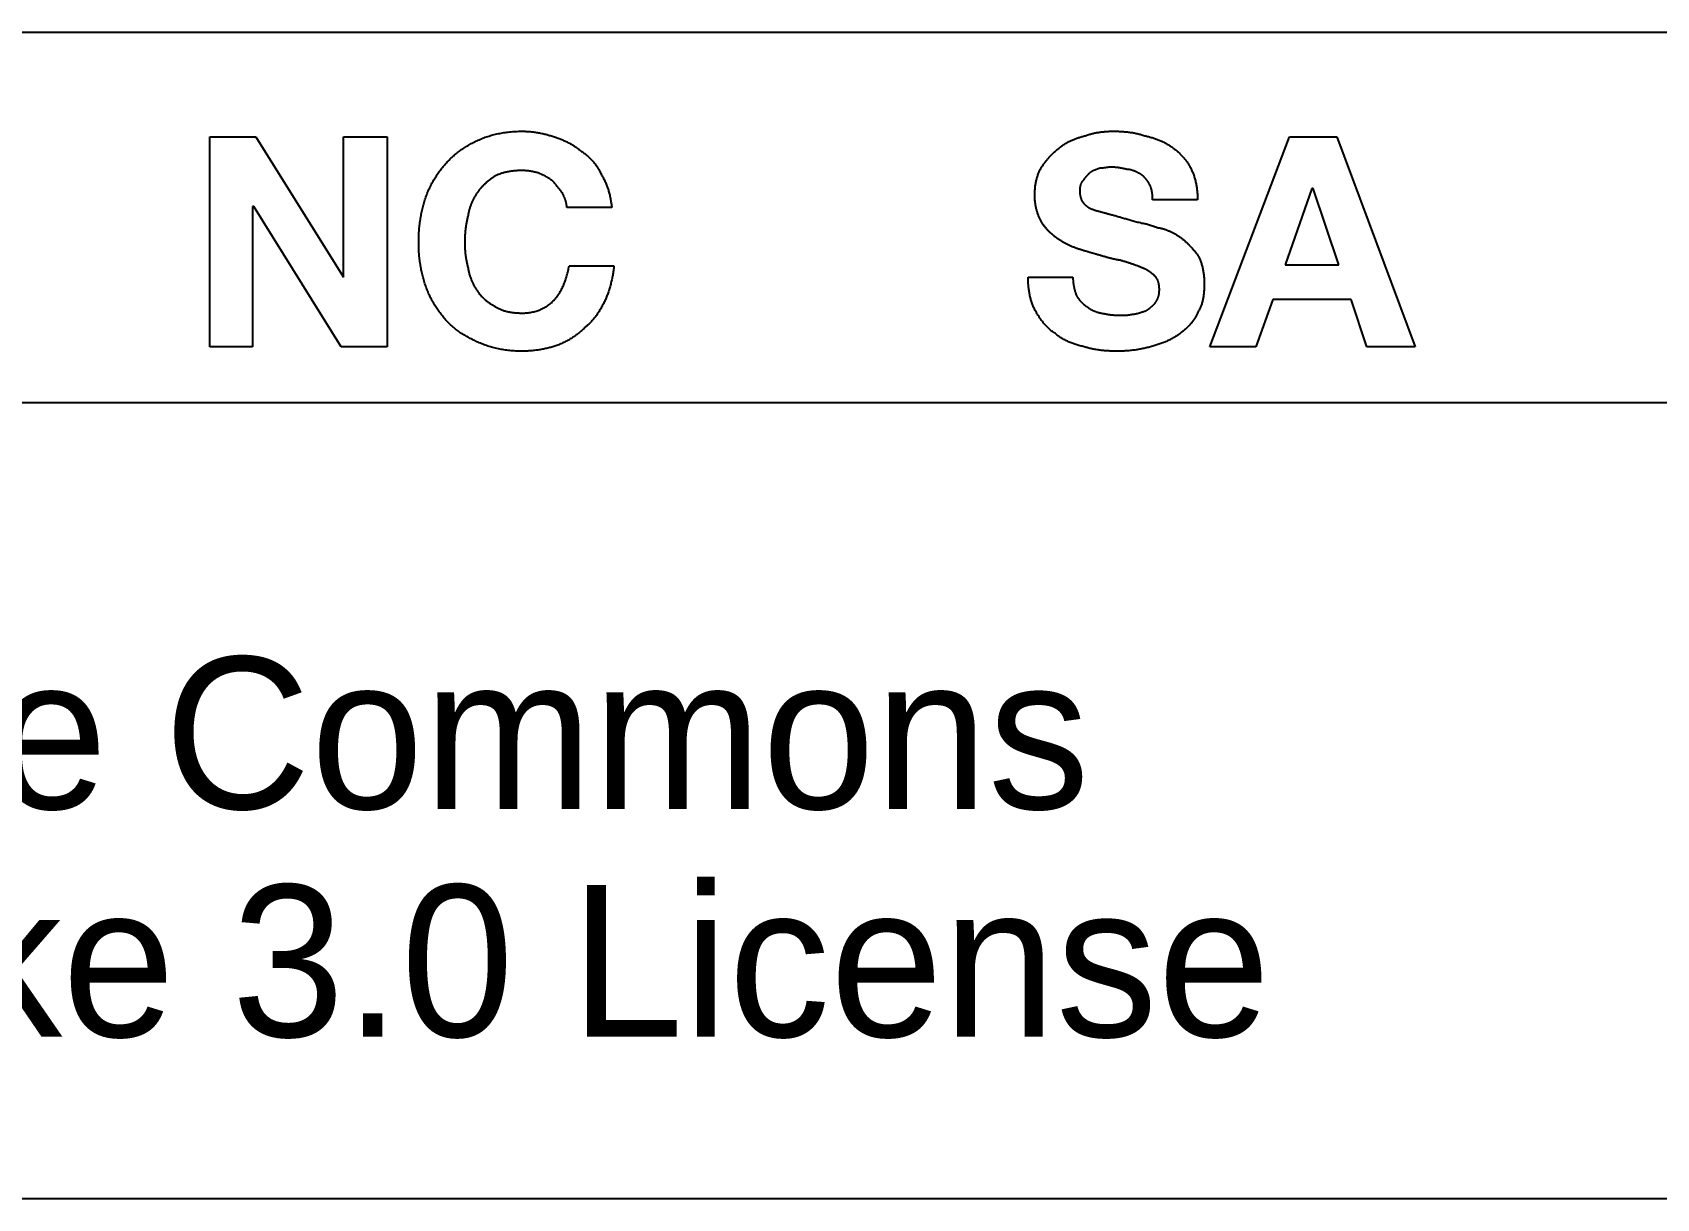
# Model space of a CAD drawing. Header units: inches. Extents: x 0 to 22, y 0 to 17.
# Drawn here: x 20.481 to 21.337, y 0 to 0.614 of the extents above; entities that cross this region are included whole.
import ezdxf

# ---------------------------------------------------------------- set-up
doc = ezdxf.new("R2010")
doc.units = ezdxf.units.IN
doc.header["$LTSCALE"] = 1.21
doc.header["$MEASUREMENT"] = 0
doc.layers.get('0').update_dxf_attribs({"linetype": 'CONTINUOUS'})
doc.layers.add('BALLOONS', color=7, linetype='CONTINUOUS')
doc.styles.get("Standard").update_dxf_attribs({"font": 'veramono.ttf'})

msp = doc.modelspace()

# ---------------------------------------------------------------- linework, layer by layer
at = {"color": 7, "linetype": 'CONTINUOUS'}
msp.add_line((0, 0), (22, 0), dxfattribs=at)
at = {"layer": 'BALLOONS', "color": 7, "linetype": 'CONTINUOUS'}
for p, q in [((21.37395, 0.61407), (19.99681, 0.61407)), ((20.57485, 0.5591), (20.59909, 0.5591)), ((20.57485, 0.44857), (20.57485, 0.5591)), ((20.59909, 0.5591), (20.64518, 0.48521)), ((20.64518, 0.5591), (20.66824, 0.5591)), ((20.64518, 0.48521), (20.64518, 0.5591)), ((20.66824, 0.5591), (20.66824, 0.44857)), ((21.10147, 0.44857), (21.14344, 0.5591)), ((21.14344, 0.5591), (21.16826, 0.5591)), ((21.16826, 0.5591), (21.20964, 0.44857)), ((21.15526, 0.53191), (21.14108, 0.49172)), ((21.15585, 0.53191), (21.15526, 0.53191)), ((21.16945, 0.49172), (21.15585, 0.53191)), ((20.5979, 0.52245), (20.59731, 0.52245)), ((20.59731, 0.52245), (20.59731, 0.44857)), ((20.644, 0.44857), (20.5979, 0.52245)), ((20.76065, 0.5291), (20.76044, 0.52955)), ((20.78644, 0.52186), (20.7628, 0.52186)), ((20.78631, 0.52309), (20.78644, 0.52186)), ((21.09498, 0.526), (21.07133, 0.526)), ((21.09496, 0.52721), (21.09498, 0.526)), ((20.76374, 0.48981), (20.76399, 0.49113)), ((20.76399, 0.49113), (20.78763, 0.49113)), ((21.14108, 0.49172), (21.16945, 0.49172)), ((21.00573, 0.48521), (21.02937, 0.48521)), ((21.00573, 0.48401), (21.00573, 0.48521)), ((21.03092, 0.47633), (21.03114, 0.47576)), ((21.13457, 0.4734), (21.12571, 0.44857)), ((21.17595, 0.4734), (21.13457, 0.4734)), ((21.18422, 0.44857), (21.17595, 0.4734)), ((20.59731, 0.44857), (20.57485, 0.44857)), ((20.66824, 0.44857), (20.644, 0.44857)), ((21.12571, 0.44857), (21.10147, 0.44857)), ((21.20964, 0.44857), (21.18422, 0.44857)), ((21.38459, 0.41902), (19.39807, 0.41902))]:
    msp.add_line(p, q, dxfattribs=at)
for points, knots in [([(20.78763, 0.49113), (20.78763, 0.49113), (20.78748, 0.48972), (20.78736, 0.48875), (20.78717, 0.48748), (20.78698, 0.48628), (20.78673, 0.48508), (20.78649, 0.48389), (20.78621, 0.48271), (20.78594, 0.48153), (20.7856, 0.48038), (20.78528, 0.47924), (20.78491, 0.47812), (20.78456, 0.47701), (20.78415, 0.47593), (20.78376, 0.47486), (20.78333, 0.47383), (20.78291, 0.47276), (20.78233, 0.47173), (20.7818, 0.47066), (20.78122, 0.46963), (20.78066, 0.46861), (20.78007, 0.46763), (20.77948, 0.46667), (20.77887, 0.46574), (20.77825, 0.46483), (20.77759, 0.46397), (20.77692, 0.46312), (20.77622, 0.4623), (20.7755, 0.4615), (20.77474, 0.46075), (20.77395, 0.46001), (20.77312, 0.4593), (20.77224, 0.45865), (20.77148, 0.45786), (20.77068, 0.45713), (20.76986, 0.45643), (20.76903, 0.45573), (20.76817, 0.45509), (20.76731, 0.45444), (20.76643, 0.45383), (20.76554, 0.45322), (20.7646, 0.45267), (20.76366, 0.4521), (20.76268, 0.45158), (20.7617, 0.45105), (20.76067, 0.45057), (20.75964, 0.45008), (20.75856, 0.44963), (20.75753, 0.44915), (20.75646, 0.44885), (20.75543, 0.44852), (20.75436, 0.44824), (20.75328, 0.44795), (20.75217, 0.4477), (20.75105, 0.44745), (20.74991, 0.44724), (20.74876, 0.44701), (20.74758, 0.44685), (20.7464, 0.44667), (20.74521, 0.44655), (20.74401, 0.44642), (20.7428, 0.44634), (20.74159, 0.44626), (20.74038, 0.44622), (20.73901, 0.4462), (20.73752, 0.44624), (20.73589, 0.44629), (20.7343, 0.4464), (20.73273, 0.44652), (20.7312, 0.44672), (20.72968, 0.44693), (20.7282, 0.44717), (20.72674, 0.44746), (20.72532, 0.44778), (20.72391, 0.44814), (20.72254, 0.44853), (20.7212, 0.44895), (20.71989, 0.4494), (20.71859, 0.44988), (20.71734, 0.45039), (20.7161, 0.45093), (20.7149, 0.4515), (20.71369, 0.45208), (20.71252, 0.45268), (20.71134, 0.45329), (20.7102, 0.45392), (20.70907, 0.45458), (20.70796, 0.45526), (20.70687, 0.45596), (20.7058, 0.4567), (20.70474, 0.45746), (20.70372, 0.45826), (20.70271, 0.45909), (20.70173, 0.45995), (20.70078, 0.46085), (20.69986, 0.46178), (20.69896, 0.46276), (20.69809, 0.46376), (20.69724, 0.46479), (20.69642, 0.46581), (20.69564, 0.46688), (20.69486, 0.46794), (20.69414, 0.46904), (20.69343, 0.47014), (20.69275, 0.47126), (20.6921, 0.47241), (20.69148, 0.47358), (20.69087, 0.47477), (20.69032, 0.47599), (20.68976, 0.47722), (20.68927, 0.47849), (20.68877, 0.47977), (20.68833, 0.48109), (20.68789, 0.48242), (20.6875, 0.48376), (20.6871, 0.48509), (20.68678, 0.48644), (20.68644, 0.48778), (20.68617, 0.48914), (20.6859, 0.4905), (20.68567, 0.49188), (20.68545, 0.49327), (20.68528, 0.49469), (20.68511, 0.49611), (20.68501, 0.49756), (20.68489, 0.49902), (20.68484, 0.50051), (20.68478, 0.50202), (20.68479, 0.50355), (20.68478, 0.50509), (20.68484, 0.50662), (20.68488, 0.50814), (20.68501, 0.50964), (20.68511, 0.51113), (20.68528, 0.51261), (20.68545, 0.51407), (20.68567, 0.51552), (20.68589, 0.51695), (20.68617, 0.51837), (20.68644, 0.51978), (20.68678, 0.52117), (20.6871, 0.52255), (20.6875, 0.52391), (20.68788, 0.52526), (20.68833, 0.52659), (20.68876, 0.52791), (20.68927, 0.5292), (20.68975, 0.53047), (20.69032, 0.5317), (20.69087, 0.53293), (20.69148, 0.53411), (20.69209, 0.53528), (20.69276, 0.53642), (20.69342, 0.53756), (20.69414, 0.53866), (20.69485, 0.53976), (20.69565, 0.54081), (20.69641, 0.54188), (20.69725, 0.5429), (20.69808, 0.54393), (20.69898, 0.54491), (20.69985, 0.54591), (20.70079, 0.54686), (20.70173, 0.54781), (20.70272, 0.54868), (20.70371, 0.54958), (20.70475, 0.55041), (20.70579, 0.55124), (20.70688, 0.55201), (20.70795, 0.5528), (20.70907, 0.55351), (20.71019, 0.55423), (20.71135, 0.55489), (20.71251, 0.55556), (20.7137, 0.55617), (20.71489, 0.55678), (20.71611, 0.55732), (20.71733, 0.55789), (20.7186, 0.55838), (20.71988, 0.55889), (20.7212, 0.55932), (20.72254, 0.55976), (20.72391, 0.56013), (20.72532, 0.56049), (20.72675, 0.5608), (20.7282, 0.56111), (20.72968, 0.56135), (20.7312, 0.56156), (20.73273, 0.56174), (20.7343, 0.56188), (20.73589, 0.56198), (20.73752, 0.56204), (20.73898, 0.56205), (20.74027, 0.56205), (20.74137, 0.562), (20.74248, 0.56195), (20.74358, 0.56184), (20.74468, 0.56174), (20.74577, 0.56159), (20.74686, 0.56144), (20.74795, 0.56124), (20.74903, 0.56105), (20.75009, 0.56082), (20.75115, 0.56059), (20.7522, 0.56031), (20.75324, 0.56004), (20.75427, 0.55975), (20.75529, 0.55943), (20.75629, 0.5591), (20.75729, 0.55877), (20.75826, 0.55842), (20.75922, 0.55805), (20.76016, 0.55765), (20.7611, 0.55726), (20.76202, 0.55683), (20.76294, 0.5564), (20.76383, 0.55593), (20.76471, 0.55546), (20.76557, 0.55495), (20.76643, 0.55443), (20.76726, 0.55387), (20.7681, 0.5533), (20.76891, 0.5527), (20.76971, 0.55208), (20.77046, 0.55138), (20.77137, 0.55088), (20.77219, 0.55026), (20.77302, 0.54964), (20.77381, 0.54899), (20.77457, 0.54831), (20.7753, 0.5476), (20.77602, 0.54688), (20.77669, 0.54611), (20.77735, 0.54532), (20.77796, 0.5445), (20.77857, 0.54365), (20.77913, 0.54278), (20.77967, 0.54188), (20.78018, 0.54095), (20.78068, 0.54), (20.78109, 0.539), (20.78168, 0.53811), (20.78218, 0.53718), (20.78267, 0.53623), (20.78312, 0.53526), (20.78355, 0.53425), (20.78395, 0.53323), (20.78432, 0.53217), (20.78468, 0.5311), (20.78499, 0.53001), (20.78528, 0.5289), (20.78555, 0.52777), (20.78578, 0.52664), (20.786, 0.52541), (20.78614, 0.52446), (20.78631, 0.52309), (20.78631, 0.52309)], [0, 0, 0, 0, 0.003798, 0.00766, 0.011476, 0.015341, 0.019152, 0.022989, 0.02677, 0.030581, 0.034332, 0.038051, 0.041739, 0.045404, 0.049011, 0.052572, 0.056085, 0.059544, 0.063385, 0.067135, 0.070846, 0.074492, 0.078054, 0.081578, 0.085079, 0.088514, 0.091923, 0.095308, 0.098669, 0.102037, 0.105414, 0.10878, 0.112207, 0.115644, 0.119074, 0.122453, 0.125852, 0.129218, 0.132598, 0.135959, 0.139323, 0.142711, 0.146123, 0.149558, 0.153037, 0.156531, 0.160066, 0.16366, 0.167316, 0.171015, 0.174352, 0.177754, 0.181207, 0.184709, 0.188279, 0.191876, 0.195517, 0.199188, 0.202931, 0.206651, 0.210432, 0.21419, 0.218013, 0.221795, 0.225629, 0.229405, 0.234607, 0.239683, 0.24471, 0.249613, 0.25448, 0.259247, 0.263976, 0.268597, 0.273209, 0.277734, 0.282217, 0.286601, 0.290986, 0.295273, 0.299549, 0.303727, 0.307941, 0.312114, 0.316261, 0.320376, 0.324518, 0.328591, 0.33267, 0.336726, 0.340824, 0.344893, 0.348969, 0.353019, 0.357138, 0.36121, 0.365346, 0.369472, 0.373696, 0.377825, 0.381988, 0.386089, 0.39024, 0.394337, 0.39845, 0.402535, 0.406704, 0.410836, 0.415025, 0.419207, 0.423458, 0.427703, 0.432021, 0.436364, 0.440801, 0.445147, 0.449517, 0.453831, 0.458191, 0.462522, 0.466896, 0.47125, 0.475688, 0.480128, 0.484635, 0.489148, 0.493769, 0.498419, 0.503159, 0.507953, 0.512822, 0.517618, 0.522379, 0.527092, 0.531789, 0.536444, 0.541068, 0.545633, 0.550207, 0.554726, 0.55922, 0.563688, 0.568146, 0.57257, 0.576986, 0.58137, 0.585766, 0.590084, 0.594363, 0.598581, 0.602796, 0.606968, 0.611117, 0.615238, 0.619371, 0.623484, 0.627596, 0.631702, 0.635818, 0.639967, 0.644095, 0.648278, 0.652459, 0.656634, 0.660797, 0.664964, 0.669134, 0.673291, 0.677483, 0.681645, 0.685825, 0.689984, 0.694143, 0.69834, 0.702526, 0.706707, 0.710912, 0.715103, 0.719304, 0.723573, 0.727873, 0.732246, 0.736636, 0.741114, 0.745639, 0.750246, 0.754875, 0.759604, 0.76437, 0.769233, 0.77414, 0.779166, 0.784241, 0.789443, 0.792885, 0.796368, 0.799815, 0.80331, 0.806752, 0.810223, 0.813665, 0.817141, 0.820549, 0.823991, 0.827368, 0.830789, 0.834138, 0.837507, 0.840838, 0.844186, 0.847429, 0.850696, 0.853907, 0.857135, 0.860294, 0.863492, 0.866654, 0.869825, 0.872939, 0.876091, 0.879215, 0.882393, 0.88552, 0.888696, 0.891858, 0.895079, 0.898309, 0.901545, 0.904755, 0.90799, 0.911162, 0.914356, 0.917537, 0.920776, 0.923956, 0.927196, 0.930421, 0.933712, 0.936966, 0.940304, 0.943674, 0.94711, 0.950364, 0.953686, 0.957014, 0.960426, 0.963826, 0.967284, 0.970779, 0.974326, 0.97787, 0.981466, 0.98508, 0.988783, 0.992468, 0.996212, 1, 1, 1, 1]), ([(21.03114, 0.47576), (21.03114, 0.47576), (21.03139, 0.47526), (21.03159, 0.47493), (21.03186, 0.47449), (21.03212, 0.4741), (21.03241, 0.47371), (21.03271, 0.47333), (21.03302, 0.47296), (21.03335, 0.47259), (21.03369, 0.47223), (21.03403, 0.47188), (21.03441, 0.47154), (21.03479, 0.4712), (21.03519, 0.47085), (21.0356, 0.47052), (21.03602, 0.47018), (21.03646, 0.46985), (21.0369, 0.46953), (21.03734, 0.46921), (21.03779, 0.46893), (21.03823, 0.46864), (21.03868, 0.46837), (21.03914, 0.46811), (21.0396, 0.46787), (21.04007, 0.46763), (21.04055, 0.46742), (21.04103, 0.46722), (21.04152, 0.46704), (21.04202, 0.46686), (21.04254, 0.46671), (21.04305, 0.46655), (21.04359, 0.46643), (21.04414, 0.4663), (21.0447, 0.4662), (21.04527, 0.46609), (21.04586, 0.46599), (21.04644, 0.46587), (21.04705, 0.46579), (21.04764, 0.46567), (21.04825, 0.46559), (21.04886, 0.46549), (21.04947, 0.46543), (21.05008, 0.46535), (21.05068, 0.4653), (21.05128, 0.46522), (21.05187, 0.4652), (21.05245, 0.46516), (21.05303, 0.46514), (21.05356, 0.46512), (21.05405, 0.46513), (21.05449, 0.46513), (21.05493, 0.46514), (21.05538, 0.46513), (21.05582, 0.46516), (21.05626, 0.46516), (21.0567, 0.46519), (21.05715, 0.4652), (21.05759, 0.46524), (21.05803, 0.46527), (21.05848, 0.46533), (21.05892, 0.46537), (21.05936, 0.46545), (21.05981, 0.46552), (21.06025, 0.46562), (21.06069, 0.46574), (21.06114, 0.46572), (21.06158, 0.46577), (21.06203, 0.46584), (21.06247, 0.46591), (21.06291, 0.46602), (21.06336, 0.46612), (21.06379, 0.46626), (21.06425, 0.46637), (21.06468, 0.46654), (21.06513, 0.46667), (21.06557, 0.46683), (21.06601, 0.46697), (21.06645, 0.46711), (21.0669, 0.46724), (21.06733, 0.46739), (21.06779, 0.46743), (21.0681, 0.46773), (21.06845, 0.46793), (21.06878, 0.46817), (21.06912, 0.46839), (21.06943, 0.46865), (21.06978, 0.46888), (21.07011, 0.46915), (21.07045, 0.4694), (21.07076, 0.46972), (21.07111, 0.47), (21.07144, 0.47032), (21.07178, 0.47065), (21.0721, 0.47102), (21.07244, 0.47139), (21.07277, 0.4718), (21.07309, 0.47217), (21.07331, 0.47255), (21.07352, 0.47289), (21.07369, 0.47323), (21.07388, 0.47357), (21.07402, 0.47393), (21.07419, 0.47428), (21.0743, 0.47465), (21.07444, 0.47503), (21.07452, 0.47543), (21.07463, 0.47584), (21.0747, 0.47627), (21.07477, 0.47671), (21.0748, 0.47718), (21.07485, 0.47767), (21.07487, 0.47819), (21.07489, 0.47872), (21.07487, 0.47926), (21.07485, 0.4798), (21.0748, 0.48032), (21.07476, 0.48083), (21.07468, 0.48132), (21.0746, 0.4818), (21.07448, 0.48225), (21.07437, 0.48271), (21.07421, 0.48314), (21.07403, 0.48357), (21.07384, 0.48398), (21.07363, 0.48438), (21.07339, 0.48476), (21.07312, 0.48512), (21.07283, 0.48548), (21.07247, 0.48585), (21.07208, 0.48624), (21.07162, 0.48665), (21.07118, 0.48703), (21.07073, 0.48739), (21.07028, 0.48772), (21.06982, 0.48804), (21.06936, 0.48834), (21.06889, 0.48862), (21.06841, 0.48889), (21.06793, 0.48916), (21.06744, 0.4894), (21.06693, 0.48963), (21.06643, 0.48987), (21.0659, 0.49009), (21.06537, 0.49033), (21.06482, 0.49054), (21.06426, 0.49077), (21.06368, 0.49098), (21.0631, 0.49122), (21.06249, 0.49143), (21.06188, 0.49166), (21.06124, 0.49187), (21.06061, 0.49211), (21.05994, 0.49231), (21.05928, 0.49255), (21.05858, 0.49275), (21.05789, 0.49299), (21.05717, 0.4932), (21.05645, 0.49344), (21.0557, 0.49364), (21.05496, 0.49387), (21.0542, 0.49411), (21.05342, 0.4942), (21.05266, 0.49434), (21.05191, 0.49449), (21.05117, 0.49463), (21.05045, 0.49481), (21.04971, 0.49496), (21.049, 0.49516), (21.04827, 0.49534), (21.04755, 0.49555), (21.04682, 0.49574), (21.0461, 0.49597), (21.04536, 0.49616), (21.04463, 0.49639), (21.04388, 0.4966), (21.04313, 0.49683), (21.04236, 0.49703), (21.04159, 0.49727), (21.04081, 0.49748), (21.04004, 0.49772), (21.03927, 0.49792), (21.03851, 0.49817), (21.03774, 0.49836), (21.03699, 0.49861), (21.03623, 0.49881), (21.03549, 0.49905), (21.03475, 0.49925), (21.03403, 0.49949), (21.0333, 0.49969), (21.0326, 0.49993), (21.0319, 0.50014), (21.03123, 0.50038), (21.0305, 0.50058), (21.02978, 0.50093), (21.02902, 0.50126), (21.02828, 0.50159), (21.02755, 0.50192), (21.02684, 0.50228), (21.02613, 0.50261), (21.02546, 0.50297), (21.02478, 0.50332), (21.02413, 0.50369), (21.02348, 0.50406), (21.02285, 0.50445), (21.02223, 0.50482), (21.02163, 0.50523), (21.02104, 0.50564), (21.02047, 0.50606), (21.0199, 0.5065), (21.01935, 0.50695), (21.01879, 0.50742), (21.01825, 0.5079), (21.0177, 0.50839), (21.01716, 0.50889), (21.01664, 0.50942), (21.01612, 0.50995), (21.01562, 0.5105), (21.01512, 0.51105), (21.01465, 0.51163), (21.01419, 0.51222), (21.01375, 0.51283), (21.01333, 0.51344), (21.01293, 0.51407), (21.01256, 0.51471), (21.01222, 0.51537), (21.01189, 0.51605), (21.01157, 0.51675), (21.01128, 0.51748), (21.01101, 0.51824), (21.01073, 0.51901), (21.0105, 0.5198), (21.01027, 0.52061), (21.01008, 0.52143), (21.00988, 0.52227), (21.00973, 0.52312), (21.00958, 0.52398), (21.00948, 0.52485), (21.00937, 0.52572), (21.00932, 0.5266), (21.00927, 0.52748), (21.00927, 0.52844), (21.00926, 0.52946), (21.00933, 0.53053), (21.00937, 0.53157), (21.00949, 0.53259), (21.00959, 0.53358), (21.00977, 0.53455), (21.00993, 0.5355), (21.01016, 0.53642), (21.01037, 0.53733), (21.01065, 0.53821), (21.01092, 0.53908), (21.01127, 0.53992), (21.01158, 0.54077), (21.01198, 0.54157), (21.01237, 0.54237), (21.01281, 0.54317), (21.01337, 0.54391), (21.01392, 0.54467), (21.01448, 0.54541), (21.01505, 0.54613), (21.01561, 0.54686), (21.0162, 0.54755), (21.01678, 0.54824), (21.0174, 0.5489), (21.018, 0.54957), (21.01864, 0.55021), (21.01928, 0.55085), (21.01996, 0.55146), (21.02064, 0.55207), (21.02136, 0.55265), (21.02209, 0.55324), (21.02286, 0.55374), (21.02353, 0.55434), (21.02424, 0.55484), (21.02496, 0.55535), (21.02573, 0.55579), (21.02649, 0.55624), (21.02728, 0.55665), (21.02808, 0.55706), (21.02892, 0.5574), (21.02975, 0.55777), (21.0306, 0.55808), (21.03146, 0.5584), (21.03234, 0.55868), (21.03321, 0.55897), (21.03409, 0.55922), (21.03497, 0.55948), (21.03589, 0.55966), (21.03675, 0.56004), (21.03766, 0.56031), (21.03857, 0.56058), (21.0395, 0.56081), (21.04042, 0.56105), (21.04136, 0.56122), (21.0423, 0.5614), (21.04325, 0.56153), (21.04419, 0.56168), (21.04513, 0.56177), (21.04606, 0.56188), (21.047, 0.56193), (21.04792, 0.562), (21.04884, 0.56203), (21.04975, 0.56206), (21.05071, 0.56205), (21.05174, 0.56206), (21.05282, 0.56203), (21.0539, 0.562), (21.05496, 0.56193), (21.05602, 0.56188), (21.05706, 0.56177), (21.0581, 0.56168), (21.05913, 0.56154), (21.06015, 0.5614), (21.06117, 0.56123), (21.06218, 0.56104), (21.06318, 0.56081), (21.06419, 0.56058), (21.06519, 0.56031), (21.0662, 0.56003), (21.06717, 0.55966), (21.06818, 0.55947), (21.06915, 0.55923), (21.07012, 0.55897), (21.07106, 0.55869), (21.072, 0.5584), (21.07292, 0.55809), (21.07383, 0.55777), (21.07472, 0.55741), (21.07561, 0.55705), (21.07647, 0.55665), (21.07732, 0.55624), (21.07816, 0.5558), (21.07899, 0.55534), (21.07979, 0.55484), (21.0806, 0.55433), (21.08138, 0.55378), (21.08215, 0.55322), (21.0829, 0.55266), (21.08364, 0.55206), (21.08436, 0.55145), (21.08507, 0.55083), (21.08574, 0.55018), (21.08641, 0.54952), (21.08707, 0.54884), (21.08769, 0.54814), (21.0883, 0.54742), (21.08888, 0.54666), (21.08944, 0.5459), (21.08998, 0.5451), (21.09049, 0.54428), (21.09098, 0.54343), (21.09143, 0.54256), (21.09186, 0.54167), (21.09225, 0.54076), (21.09263, 0.53983), (21.09298, 0.5389), (21.0933, 0.53793), (21.09358, 0.53696), (21.09385, 0.53596), (21.09409, 0.53495), (21.09429, 0.53391), (21.09447, 0.53286), (21.09462, 0.53177), (21.09475, 0.53068), (21.09485, 0.52949), (21.09491, 0.52856), (21.09496, 0.52721), (21.09496, 0.52721)], [0, 0, 0, 0, 0.001817, 0.003627, 0.005422, 0.007253, 0.009006, 0.01083, 0.012647, 0.014508, 0.016304, 0.018177, 0.020037, 0.022006, 0.023931, 0.025924, 0.027934, 0.030014, 0.032054, 0.034082, 0.03606, 0.038056, 0.039987, 0.041964, 0.043909, 0.045904, 0.047811, 0.049771, 0.051727, 0.053717, 0.055701, 0.057748, 0.059793, 0.06192, 0.064032, 0.066211, 0.06841, 0.070679, 0.072933, 0.07522, 0.077496, 0.079841, 0.082108, 0.084398, 0.08666, 0.088925, 0.091115, 0.093327, 0.09547, 0.097612, 0.099268, 0.100924, 0.10258, 0.104235, 0.105892, 0.107549, 0.109206, 0.110863, 0.112524, 0.114185, 0.115853, 0.11752, 0.119197, 0.120878, 0.122571, 0.124285, 0.125943, 0.127606, 0.129279, 0.13096, 0.132657, 0.134365, 0.136091, 0.13781, 0.139563, 0.141301, 0.143047, 0.144785, 0.146524, 0.148256, 0.149981, 0.151711, 0.153181, 0.154681, 0.156206, 0.157731, 0.159241, 0.160791, 0.162381, 0.163984, 0.165609, 0.167283, 0.169017, 0.170781, 0.172579, 0.174471, 0.17643, 0.178458, 0.179934, 0.1814, 0.182851, 0.184273, 0.185717, 0.187161, 0.188634, 0.1901, 0.191642, 0.193228, 0.194865, 0.196516, 0.198289, 0.200128, 0.202051, 0.204038, 0.206114, 0.208125, 0.210074, 0.211959, 0.213835, 0.215632, 0.217426, 0.21914, 0.220899, 0.222593, 0.224301, 0.225961, 0.227658, 0.229349, 0.231059, 0.232761, 0.235119, 0.237354, 0.239561, 0.241668, 0.243814, 0.245878, 0.247935, 0.249946, 0.252032, 0.254067, 0.256141, 0.258185, 0.260299, 0.262415, 0.264601, 0.266762, 0.269049, 0.271341, 0.273732, 0.276099, 0.278572, 0.281043, 0.28362, 0.286175, 0.288856, 0.291537, 0.294302, 0.297068, 0.299938, 0.302788, 0.305742, 0.308699, 0.31165, 0.314517, 0.317375, 0.320167, 0.322979, 0.325764, 0.32857, 0.331327, 0.334151, 0.336968, 0.339797, 0.342615, 0.34552, 0.348392, 0.35134, 0.354296, 0.357335, 0.360362, 0.3634, 0.366357, 0.369354, 0.37231, 0.375286, 0.378179, 0.381112, 0.383983, 0.386832, 0.389619, 0.392426, 0.395128, 0.39783, 0.400448, 0.403602, 0.406696, 0.409749, 0.412713, 0.415714, 0.418607, 0.42149, 0.424305, 0.427142, 0.429921, 0.432685, 0.435381, 0.438118, 0.440782, 0.443436, 0.446064, 0.448794, 0.451488, 0.454226, 0.45693, 0.45971, 0.462473, 0.465268, 0.468002, 0.470833, 0.473609, 0.476426, 0.479177, 0.481988, 0.484757, 0.487536, 0.490271, 0.493125, 0.496001, 0.498952, 0.501934, 0.50502, 0.508087, 0.511225, 0.514385, 0.51762, 0.520854, 0.524121, 0.527371, 0.530682, 0.533957, 0.537272, 0.540562, 0.544668, 0.548668, 0.552582, 0.556378, 0.560157, 0.563804, 0.56742, 0.570933, 0.574462, 0.577898, 0.581312, 0.584674, 0.588052, 0.591399, 0.594727, 0.598059, 0.601606, 0.605112, 0.608596, 0.612023, 0.61545, 0.618837, 0.622218, 0.625594, 0.628953, 0.632325, 0.635713, 0.63912, 0.642544, 0.645996, 0.649472, 0.653031, 0.656279, 0.659534, 0.662822, 0.66612, 0.669433, 0.672771, 0.676118, 0.67951, 0.682893, 0.686296, 0.689725, 0.693167, 0.696574, 0.700025, 0.703458, 0.706895, 0.71043, 0.713977, 0.71754, 0.721117, 0.724662, 0.728243, 0.731811, 0.735404, 0.738951, 0.742481, 0.745987, 0.749506, 0.752957, 0.756404, 0.759783, 0.763138, 0.767223, 0.771286, 0.775284, 0.779308, 0.783223, 0.787169, 0.791051, 0.794969, 0.798781, 0.802654, 0.806495, 0.810362, 0.814175, 0.818078, 0.821963, 0.825935, 0.829695, 0.83347, 0.837176, 0.840879, 0.84451, 0.848168, 0.851778, 0.855386, 0.85892, 0.862487, 0.866002, 0.869566, 0.873075, 0.876641, 0.880187, 0.883788, 0.887312, 0.890857, 0.894374, 0.89793, 0.901403, 0.904932, 0.908445, 0.911989, 0.915476, 0.919018, 0.922542, 0.926146, 0.929691, 0.93333, 0.936969, 0.940682, 0.944355, 0.948063, 0.951777, 0.95555, 0.959292, 0.963113, 0.966953, 0.970878, 0.974792, 0.978799, 0.98288, 0.987058, 0.991268, 0.995603, 1, 1, 1, 1]), ([(20.76044, 0.52955), (20.76044, 0.52955), (20.76005, 0.53006), (20.75978, 0.53042), (20.75943, 0.53088), (20.75911, 0.53132), (20.75878, 0.53175), (20.75843, 0.53218), (20.7581, 0.5326), (20.75778, 0.53303), (20.75745, 0.53344), (20.75711, 0.53384), (20.75677, 0.53423), (20.75645, 0.53463), (20.75612, 0.535), (20.75578, 0.53536), (20.75544, 0.53571), (20.75511, 0.53609), (20.75467, 0.53637), (20.75423, 0.5367), (20.75378, 0.537), (20.75333, 0.53729), (20.75288, 0.53757), (20.75242, 0.53783), (20.75196, 0.53809), (20.75149, 0.53834), (20.75102, 0.53859), (20.75054, 0.53884), (20.75004, 0.53906), (20.74954, 0.53929), (20.74903, 0.53952), (20.74851, 0.53974), (20.74798, 0.53997), (20.74748, 0.54019), (20.74698, 0.5403), (20.74651, 0.54041), (20.74604, 0.54051), (20.74555, 0.54062), (20.74506, 0.54073), (20.74454, 0.54082), (20.74403, 0.54092), (20.74351, 0.541), (20.74298, 0.54109), (20.74244, 0.54116), (20.74191, 0.54123), (20.74136, 0.54127), (20.74081, 0.54131), (20.74026, 0.54134), (20.73971, 0.54137), (20.73898, 0.54136), (20.73807, 0.54137), (20.737, 0.54132), (20.73596, 0.54127), (20.73495, 0.54116), (20.73396, 0.54106), (20.73301, 0.5409), (20.73208, 0.54076), (20.73118, 0.54055), (20.73031, 0.54037), (20.72947, 0.54013), (20.72864, 0.53991), (20.72786, 0.53962), (20.72709, 0.53936), (20.72636, 0.53906), (20.72566, 0.53875), (20.72495, 0.53842), (20.7243, 0.53797), (20.72364, 0.5375), (20.72298, 0.53703), (20.72233, 0.53653), (20.72167, 0.53604), (20.72104, 0.53551), (20.72041, 0.53498), (20.7198, 0.53442), (20.71919, 0.53388), (20.71861, 0.5333), (20.71803, 0.53271), (20.71749, 0.5321), (20.71695, 0.53149), (20.71645, 0.53085), (20.71596, 0.53022), (20.71552, 0.52955), (20.71507, 0.52888), (20.71466, 0.52819), (20.71424, 0.52751), (20.71387, 0.52679), (20.71348, 0.52608), (20.71314, 0.52534), (20.71279, 0.52462), (20.71249, 0.52386), (20.71218, 0.52312), (20.71192, 0.52236), (20.71165, 0.5216), (20.71145, 0.52083), (20.71123, 0.52006), (20.71106, 0.51928), (20.71089, 0.51851), (20.71081, 0.51768), (20.71056, 0.51684), (20.71038, 0.51595), (20.71018, 0.51507), (20.71002, 0.51418), (20.70985, 0.5133), (20.7097, 0.51241), (20.70957, 0.51152), (20.70946, 0.51064), (20.70934, 0.50975), (20.70926, 0.50887), (20.70918, 0.50798), (20.70912, 0.50709), (20.70906, 0.50621), (20.70904, 0.50532), (20.70901, 0.50443), (20.70902, 0.50355), (20.70901, 0.50267), (20.70904, 0.5018), (20.70906, 0.50095), (20.70912, 0.5001), (20.70918, 0.49926), (20.70926, 0.49842), (20.70934, 0.49758), (20.70946, 0.49675), (20.70957, 0.49592), (20.7097, 0.49509), (20.70985, 0.49425), (20.71001, 0.49341), (20.71018, 0.49256), (20.71038, 0.4917), (20.71057, 0.49083), (20.71081, 0.49), (20.71089, 0.48917), (20.71106, 0.48841), (20.71123, 0.48763), (20.71144, 0.48686), (20.71166, 0.48609), (20.71191, 0.48533), (20.71219, 0.48457), (20.71249, 0.48382), (20.71279, 0.48307), (20.71314, 0.48235), (20.71348, 0.48161), (20.71386, 0.4809), (20.71425, 0.48019), (20.71465, 0.47949), (20.71508, 0.4788), (20.71551, 0.47813), (20.71597, 0.47746), (20.71645, 0.47683), (20.71695, 0.47619), (20.71749, 0.47559), (20.71803, 0.47499), (20.71861, 0.47442), (20.71919, 0.47387), (20.71979, 0.47333), (20.72041, 0.47282), (20.72104, 0.47232), (20.72168, 0.47185), (20.72232, 0.4714), (20.72298, 0.47097), (20.72364, 0.47057), (20.7243, 0.47019), (20.725, 0.46986), (20.72565, 0.46941), (20.72636, 0.46903), (20.72709, 0.46865), (20.72785, 0.4683), (20.72864, 0.46798), (20.72946, 0.4677), (20.73031, 0.46742), (20.73118, 0.46718), (20.73208, 0.46698), (20.73301, 0.46681), (20.73396, 0.46665), (20.73495, 0.46652), (20.73596, 0.46644), (20.737, 0.46637), (20.73807, 0.46632), (20.73923, 0.4663), (20.74047, 0.46633), (20.74175, 0.46641), (20.74301, 0.46656), (20.74424, 0.46674), (20.74543, 0.467), (20.7466, 0.4673), (20.74774, 0.46767), (20.74884, 0.46807), (20.7499, 0.46855), (20.75093, 0.46908), (20.75192, 0.46966), (20.75288, 0.47028), (20.75379, 0.47099), (20.75468, 0.47173), (20.75551, 0.47255), (20.75632, 0.47339), (20.75705, 0.4743), (20.75777, 0.47522), (20.75844, 0.47619), (20.75909, 0.47716), (20.75966, 0.47819), (20.76024, 0.47922), (20.76076, 0.48029), (20.76127, 0.48138), (20.7617, 0.48251), (20.76213, 0.48366), (20.76252, 0.48484), (20.76287, 0.48603), (20.7632, 0.48733), (20.76345, 0.48834), (20.76374, 0.48981), (20.76374, 0.48981)], [0, 0, 0, 0, 0.003237, 0.006473, 0.00971, 0.012878, 0.016115, 0.01927, 0.022425, 0.025463, 0.028591, 0.03164, 0.034662, 0.037566, 0.04051, 0.043404, 0.046248, 0.048921, 0.052192, 0.055347, 0.058511, 0.061571, 0.064718, 0.067782, 0.070859, 0.073903, 0.077038, 0.080157, 0.083339, 0.086521, 0.089797, 0.093077, 0.096479, 0.099841, 0.102575, 0.105358, 0.108209, 0.11106, 0.114079, 0.117051, 0.120124, 0.123152, 0.126321, 0.129441, 0.132658, 0.135763, 0.139001, 0.142201, 0.1454, 0.148595, 0.15502, 0.16121, 0.167301, 0.173205, 0.179014, 0.184573, 0.190081, 0.195384, 0.200635, 0.205686, 0.210689, 0.215492, 0.22023, 0.224792, 0.229299, 0.233663, 0.238351, 0.243061, 0.24779, 0.252545, 0.257349, 0.262135, 0.266913, 0.27173, 0.276521, 0.281283, 0.28607, 0.290815, 0.295563, 0.300259, 0.304945, 0.309596, 0.314256, 0.318929, 0.323596, 0.328315, 0.333018, 0.337705, 0.34244, 0.347155, 0.351826, 0.356531, 0.361203, 0.365847, 0.37044, 0.375091, 0.379713, 0.384296, 0.389604, 0.394889, 0.400158, 0.405408, 0.410651, 0.415875, 0.421084, 0.426279, 0.431475, 0.436654, 0.441827, 0.446993, 0.452156, 0.457312, 0.462468, 0.467691, 0.472776, 0.477828, 0.482779, 0.487736, 0.492593, 0.497527, 0.502399, 0.507321, 0.512176, 0.517079, 0.521999, 0.527039, 0.532053, 0.537155, 0.542339, 0.54768, 0.552161, 0.556783, 0.561367, 0.566059, 0.57067, 0.575375, 0.580016, 0.584782, 0.589402, 0.594137, 0.598824, 0.603588, 0.608217, 0.612943, 0.617616, 0.622362, 0.626956, 0.631643, 0.636311, 0.641059, 0.645728, 0.650441, 0.655132, 0.659877, 0.664514, 0.669161, 0.673779, 0.67842, 0.682919, 0.687421, 0.691836, 0.696262, 0.700895, 0.705617, 0.710366, 0.715285, 0.720172, 0.725269, 0.730387, 0.735697, 0.741015, 0.74654, 0.75211, 0.757932, 0.76383, 0.769925, 0.776116, 0.782542, 0.790172, 0.797644, 0.805008, 0.812239, 0.819335, 0.826369, 0.833291, 0.840107, 0.846858, 0.853573, 0.860256, 0.866926, 0.873592, 0.880345, 0.887076, 0.893882, 0.900692, 0.907551, 0.914357, 0.921161, 0.92798, 0.934868, 0.941768, 0.948749, 0.955799, 0.962941, 0.970145, 0.977418, 0.984868, 0.992385, 1, 1, 1, 1]), ([(21.07133, 0.526), (21.07133, 0.526), (21.07132, 0.52676), (21.0713, 0.52728), (21.07125, 0.52794), (21.07122, 0.52854), (21.07115, 0.52913), (21.07109, 0.52971), (21.07098, 0.53026), (21.0709, 0.53081), (21.07077, 0.53132), (21.07064, 0.53182), (21.07048, 0.53228), (21.07033, 0.53274), (21.07016, 0.53316), (21.06997, 0.53356), (21.06978, 0.53393), (21.06953, 0.5343), (21.06933, 0.53472), (21.06908, 0.53514), (21.06883, 0.53555), (21.06857, 0.53595), (21.06829, 0.53632), (21.068, 0.53669), (21.06771, 0.53704), (21.06741, 0.53738), (21.0671, 0.5377), (21.06679, 0.53802), (21.06647, 0.53832), (21.06615, 0.53861), (21.06582, 0.53887), (21.06549, 0.53913), (21.06515, 0.53936), (21.06481, 0.53963), (21.06438, 0.53982), (21.06394, 0.54003), (21.0635, 0.54026), (21.06305, 0.54046), (21.06261, 0.54068), (21.06217, 0.54087), (21.06173, 0.54105), (21.06128, 0.54121), (21.06084, 0.54139), (21.0604, 0.54152), (21.05996, 0.54166), (21.05951, 0.54175), (21.05907, 0.54186), (21.05862, 0.5419), (21.05818, 0.54197), (21.05772, 0.54192), (21.05728, 0.5421), (21.05681, 0.54218), (21.05634, 0.54229), (21.05585, 0.5424), (21.05535, 0.54251), (21.05484, 0.5426), (21.05433, 0.5427), (21.05381, 0.54277), (21.05328, 0.54287), (21.05274, 0.54294), (21.05221, 0.543), (21.05166, 0.54305), (21.05111, 0.54309), (21.05056, 0.54312), (21.05001, 0.54315), (21.04953, 0.54314), (21.04913, 0.54315), (21.04879, 0.54312), (21.04846, 0.5431), (21.04812, 0.54305), (21.04777, 0.54303), (21.04743, 0.54296), (21.04708, 0.54292), (21.04672, 0.54284), (21.04636, 0.5428), (21.04598, 0.54274), (21.0456, 0.54271), (21.04521, 0.54264), (21.04481, 0.54262), (21.0444, 0.54258), (21.04398, 0.54255), (21.04357, 0.54259), (21.04322, 0.54244), (21.04288, 0.54233), (21.04254, 0.54223), (21.04222, 0.5421), (21.04188, 0.54199), (21.04154, 0.54186), (21.04121, 0.54174), (21.04089, 0.54158), (21.04055, 0.54146), (21.04021, 0.5413), (21.03988, 0.54115), (21.03956, 0.54097), (21.03922, 0.5408), (21.03889, 0.5406), (21.03855, 0.54041), (21.03824, 0.54021), (21.038, 0.53997), (21.03779, 0.53973), (21.03755, 0.53953), (21.03735, 0.53928), (21.03711, 0.53907), (21.0369, 0.53882), (21.03667, 0.5386), (21.03646, 0.53833), (21.03622, 0.5381), (21.03602, 0.53782), (21.03578, 0.53757), (21.03558, 0.53728), (21.03533, 0.537), (21.03514, 0.53668), (21.03489, 0.53639), (21.03472, 0.53605), (21.03446, 0.53583), (21.03427, 0.53558), (21.03407, 0.53533), (21.03391, 0.53506), (21.03373, 0.53478), (21.0336, 0.53448), (21.03346, 0.53416), (21.03336, 0.53383), (21.03324, 0.5335), (21.03316, 0.53315), (21.03308, 0.53278), (21.03302, 0.53239), (21.03296, 0.532), (21.03294, 0.53159), (21.03291, 0.53116), (21.03292, 0.53073), (21.03291, 0.5303), (21.03294, 0.52988), (21.03297, 0.52948), (21.03301, 0.52908), (21.03305, 0.5287), (21.03312, 0.52833), (21.03319, 0.52797), (21.03328, 0.52764), (21.03336, 0.52731), (21.03346, 0.527), (21.03355, 0.5267), (21.03366, 0.52642), (21.03377, 0.52615), (21.03387, 0.52589), (21.03398, 0.52564), (21.03411, 0.52537), (21.03431, 0.52509), (21.03454, 0.52478), (21.03477, 0.52448), (21.03499, 0.52419), (21.03523, 0.52391), (21.03547, 0.52363), (21.03574, 0.52338), (21.03601, 0.52312), (21.0363, 0.52288), (21.03659, 0.52264), (21.03692, 0.52241), (21.03725, 0.52217), (21.03761, 0.52195), (21.03798, 0.52172), (21.0384, 0.5215), (21.03885, 0.52124), (21.03938, 0.52107), (21.03993, 0.52085), (21.0405, 0.52068), (21.04106, 0.52048), (21.04163, 0.52032), (21.04221, 0.52013), (21.0428, 0.51998), (21.0434, 0.51979), (21.04402, 0.51964), (21.04465, 0.51946), (21.0453, 0.5193), (21.04597, 0.51911), (21.04666, 0.51893), (21.04737, 0.51874), (21.04811, 0.51853), (21.04891, 0.5183), (21.04977, 0.51809), (21.05067, 0.51785), (21.0516, 0.5176), (21.05254, 0.51733), (21.05351, 0.51706), (21.0545, 0.51678), (21.05552, 0.51648), (21.05655, 0.51617), (21.05763, 0.51588), (21.05872, 0.51555), (21.05984, 0.51523), (21.061, 0.51491), (21.0622, 0.51459), (21.06343, 0.51424), (21.06471, 0.51396), (21.06567, 0.51356), (21.06636, 0.51359), (21.06673, 0.51353), (21.06713, 0.51348), (21.06755, 0.51338), (21.068, 0.51329), (21.06847, 0.51315), (21.06897, 0.51301), (21.06948, 0.51284), (21.07003, 0.51268), (21.07058, 0.5125), (21.07116, 0.5123), (21.07175, 0.51209), (21.07236, 0.51189), (21.07298, 0.51166), (21.07364, 0.51146), (21.0743, 0.51118), (21.07506, 0.51113), (21.0758, 0.51096), (21.07655, 0.51079), (21.07728, 0.51058), (21.07801, 0.51036), (21.07872, 0.51011), (21.07942, 0.50983), (21.08011, 0.50953), (21.08081, 0.50922), (21.08148, 0.50888), (21.08217, 0.50853), (21.08284, 0.50816), (21.08351, 0.50777), (21.08418, 0.50736), (21.08485, 0.50694), (21.08551, 0.5065), (21.08618, 0.50605), (21.08681, 0.50556), (21.08745, 0.50505), (21.08807, 0.50453), (21.08868, 0.50397), (21.08928, 0.50341), (21.08987, 0.50281), (21.09047, 0.50222), (21.09104, 0.5016), (21.09161, 0.50098), (21.09218, 0.50034), (21.09274, 0.49969), (21.0933, 0.49903), (21.09387, 0.49838), (21.0944, 0.4977), (21.09502, 0.49706), (21.0954, 0.49625), (21.09581, 0.49544), (21.09618, 0.4946), (21.09653, 0.49373), (21.09685, 0.49284), (21.09713, 0.49192), (21.0974, 0.49098), (21.09764, 0.49002), (21.09784, 0.48904), (21.09802, 0.48804), (21.09817, 0.48702), (21.09831, 0.48599), (21.09839, 0.48493), (21.09846, 0.48386), (21.09851, 0.48277), (21.09853, 0.48171), (21.09851, 0.48069), (21.09849, 0.47972), (21.09844, 0.47876), (21.09839, 0.47781), (21.0983, 0.47688), (21.09821, 0.47595), (21.09807, 0.47504), (21.09794, 0.47414), (21.09775, 0.47327), (21.09754, 0.4724), (21.09729, 0.47155), (21.09704, 0.4707), (21.0967, 0.46988), (21.09638, 0.46906), (21.09599, 0.46827), (21.09557, 0.46751), (21.09521, 0.46672), (21.09485, 0.46594), (21.09443, 0.46518), (21.09402, 0.4644), (21.09355, 0.46365), (21.09307, 0.4629), (21.09254, 0.46217), (21.09202, 0.46142), (21.09144, 0.46072), (21.09085, 0.46002), (21.09022, 0.45934), (21.08958, 0.45867), (21.08889, 0.45804), (21.08819, 0.45742), (21.08746, 0.45682), (21.08671, 0.45628), (21.08601, 0.45571), (21.08531, 0.45517), (21.08457, 0.45466), (21.08381, 0.45415), (21.08301, 0.45367), (21.0822, 0.45318), (21.08135, 0.45272), (21.08048, 0.45226), (21.07957, 0.45183), (21.07865, 0.4514), (21.07769, 0.45101), (21.07671, 0.45059), (21.0757, 0.45023), (21.07466, 0.44985), (21.07359, 0.44951), (21.07251, 0.44915), (21.07138, 0.44885), (21.07026, 0.44852), (21.06911, 0.44824), (21.06796, 0.44795), (21.06678, 0.4477), (21.0656, 0.44745), (21.0644, 0.44724), (21.06319, 0.44701), (21.06197, 0.44685), (21.06073, 0.44667), (21.05947, 0.44654), (21.0582, 0.44642), (21.05692, 0.44634), (21.05563, 0.44626), (21.05433, 0.44622), (21.05304, 0.4462), (21.0518, 0.44622), (21.0506, 0.44624), (21.04941, 0.44629), (21.04824, 0.44632), (21.04708, 0.44641), (21.04594, 0.44649), (21.04481, 0.44661), (21.04369, 0.44672), (21.04259, 0.44688), (21.0415, 0.44705), (21.04043, 0.44724), (21.03937, 0.44746), (21.03832, 0.4477), (21.03729, 0.44797), (21.03628, 0.44824), (21.03526, 0.44861), (21.03417, 0.4488), (21.03308, 0.44908), (21.03201, 0.44936), (21.03095, 0.44968), (21.02992, 0.45004), (21.0289, 0.45041), (21.0279, 0.4508), (21.02692, 0.45123), (21.02596, 0.45168), (21.02502, 0.45218), (21.02411, 0.45269), (21.02321, 0.45323), (21.02235, 0.45379), (21.02151, 0.4544), (21.02068, 0.455), (21.01993, 0.4557), (21.01903, 0.45622), (21.01821, 0.45683), (21.01741, 0.45744), (21.01666, 0.45811), (21.01593, 0.45878), (21.01524, 0.4595), (21.01456, 0.46023), (21.01391, 0.46099), (21.01329, 0.46178), (21.01268, 0.4626), (21.01208, 0.46345), (21.0115, 0.46432), (21.01093, 0.46522), (21.01037, 0.46615), (21.00982, 0.46711), (21.00927, 0.46804), (21.00883, 0.46898), (21.00843, 0.46992), (21.00804, 0.47087), (21.00772, 0.47185), (21.00738, 0.47285), (21.00711, 0.47388), (21.00684, 0.47492), (21.00661, 0.47599), (21.00639, 0.47708), (21.00622, 0.4782), (21.00605, 0.47933), (21.00595, 0.48046), (21.00583, 0.48168), (21.00579, 0.48264), (21.00573, 0.48401), (21.00573, 0.48401)], [0, 0, 0, 0, 0.0024, 0.004717, 0.006973, 0.009165, 0.011323, 0.013398, 0.015444, 0.017385, 0.019327, 0.021151, 0.022937, 0.024623, 0.026299, 0.027867, 0.029387, 0.030808, 0.032632, 0.034373, 0.036129, 0.037802, 0.039518, 0.041183, 0.042841, 0.044436, 0.046088, 0.047665, 0.049242, 0.050762, 0.052318, 0.0538, 0.055292, 0.056694, 0.058508, 0.060275, 0.062051, 0.063808, 0.065575, 0.067315, 0.069039, 0.070739, 0.072439, 0.074111, 0.075771, 0.077404, 0.079033, 0.08064, 0.082239, 0.083832, 0.085527, 0.087248, 0.08901, 0.090772, 0.092638, 0.094475, 0.096375, 0.098246, 0.100205, 0.102133, 0.104122, 0.10604, 0.108042, 0.11002, 0.111997, 0.113972, 0.115182, 0.116395, 0.11761, 0.118808, 0.120089, 0.121314, 0.122603, 0.123877, 0.125226, 0.126578, 0.127987, 0.12936, 0.13083, 0.132301, 0.13381, 0.135361, 0.136631, 0.137907, 0.139176, 0.140426, 0.141709, 0.142999, 0.144297, 0.145552, 0.146857, 0.148179, 0.149518, 0.15082, 0.152188, 0.153587, 0.154996, 0.156386, 0.157514, 0.158641, 0.159782, 0.16091, 0.162081, 0.163208, 0.16441, 0.165584, 0.166802, 0.168009, 0.169274, 0.170548, 0.171861, 0.173204, 0.174602, 0.176016, 0.177142, 0.178273, 0.179411, 0.180566, 0.181728, 0.182925, 0.184144, 0.1854, 0.186655, 0.187969, 0.189314, 0.190732, 0.192146, 0.193637, 0.195147, 0.19674, 0.19829, 0.1998, 0.201248, 0.2027, 0.20407, 0.205428, 0.206706, 0.207999, 0.209184, 0.21036, 0.211475, 0.212583, 0.213612, 0.214622, 0.215573, 0.216523, 0.217901, 0.219298, 0.220632, 0.221992, 0.223273, 0.224611, 0.225918, 0.227285, 0.228596, 0.229985, 0.231383, 0.232891, 0.23437, 0.23598, 0.237624, 0.239419, 0.24153, 0.24366, 0.245782, 0.247931, 0.250061, 0.252237, 0.254443, 0.256721, 0.258982, 0.261336, 0.263752, 0.266261, 0.268785, 0.271469, 0.274205, 0.277096, 0.280382, 0.283767, 0.287198, 0.290748, 0.294345, 0.298055, 0.301839, 0.305757, 0.30973, 0.313843, 0.318017, 0.322381, 0.326801, 0.331422, 0.336146, 0.341034, 0.342245, 0.343591, 0.34503, 0.346617, 0.34825, 0.350032, 0.351867, 0.353849, 0.35585, 0.357972, 0.360148, 0.362425, 0.364736, 0.36712, 0.369558, 0.372096, 0.374866, 0.377639, 0.380369, 0.383126, 0.385813, 0.38856, 0.39125, 0.393999, 0.39668, 0.399434, 0.40216, 0.404973, 0.407724, 0.410553, 0.413388, 0.416297, 0.419137, 0.422033, 0.424919, 0.427902, 0.430819, 0.433824, 0.436812, 0.439876, 0.442866, 0.445931, 0.449, 0.452117, 0.455176, 0.458308, 0.4614, 0.464565, 0.467758, 0.471016, 0.474315, 0.477707, 0.481085, 0.484558, 0.488047, 0.491637, 0.495214, 0.49888, 0.502575, 0.506341, 0.510135, 0.513987, 0.517899, 0.521892, 0.525417, 0.528943, 0.532388, 0.535812, 0.53916, 0.542514, 0.545817, 0.549085, 0.552296, 0.555511, 0.558696, 0.56188, 0.565047, 0.568217, 0.57138, 0.574591, 0.577612, 0.580718, 0.583825, 0.587, 0.590165, 0.593405, 0.596622, 0.599893, 0.60317, 0.606468, 0.609775, 0.613124, 0.61646, 0.61986, 0.623257, 0.626667, 0.629798, 0.632997, 0.636214, 0.639506, 0.642861, 0.64627, 0.649739, 0.653263, 0.656863, 0.660551, 0.664282, 0.668072, 0.671969, 0.675939, 0.679962, 0.684065, 0.688281, 0.69249, 0.696739, 0.701004, 0.705328, 0.709664, 0.71405, 0.718449, 0.722933, 0.727411, 0.731961, 0.736525, 0.741166, 0.745802, 0.750498, 0.755234, 0.759631, 0.763942, 0.768214, 0.772401, 0.776593, 0.780726, 0.784802, 0.788817, 0.792826, 0.796782, 0.80071, 0.804588, 0.808467, 0.812284, 0.816082, 0.819843, 0.82393, 0.827952, 0.831955, 0.835905, 0.839854, 0.843744, 0.847625, 0.851448, 0.855305, 0.859095, 0.86287, 0.866585, 0.870343, 0.874043, 0.877726, 0.881361, 0.885119, 0.888803, 0.892448, 0.896, 0.899606, 0.903165, 0.906742, 0.910312, 0.913971, 0.917628, 0.921346, 0.925098, 0.928945, 0.932842, 0.936819, 0.940842, 0.94447, 0.948095, 0.951802, 0.95551, 0.959304, 0.963117, 0.967016, 0.970927, 0.974951, 0.978994, 0.983111, 0.987232, 0.991454, 0.995686, 1, 1, 1, 1]), ([(20.7628, 0.52186), (20.7628, 0.52186), (20.76279, 0.52249), (20.76275, 0.52293), (20.76268, 0.52348), (20.7626, 0.52398), (20.76249, 0.52448), (20.76237, 0.52498), (20.76221, 0.52545), (20.76207, 0.52594), (20.76188, 0.5264), (20.7617, 0.52687), (20.7615, 0.52732), (20.76131, 0.52777), (20.76108, 0.52823), (20.76092, 0.5286), (20.76065, 0.5291), (20.76065, 0.5291)], [0, 0, 0, 0, 0.072821, 0.142719, 0.212156, 0.279623, 0.347063, 0.413355, 0.479733, 0.543893, 0.611047, 0.676038, 0.741922, 0.805368, 0.870483, 0.934899, 1, 1, 1, 1]), ([(21.02937, 0.48521), (21.02937, 0.48521), (21.02936, 0.48447), (21.02939, 0.48395), (21.02941, 0.48329), (21.02947, 0.48267), (21.02953, 0.48206), (21.02961, 0.48146), (21.02969, 0.48086), (21.02981, 0.48028), (21.02992, 0.4797), (21.03005, 0.47913), (21.03019, 0.47855), (21.03035, 0.478), (21.03054, 0.47741), (21.03068, 0.47697), (21.03092, 0.47633), (21.03092, 0.47633)], [0, 0, 0, 0, 0.071584, 0.142565, 0.211622, 0.2815, 0.348196, 0.41511, 0.480915, 0.547795, 0.61148, 0.676842, 0.741237, 0.806314, 0.869709, 0.935561, 1, 1, 1, 1])]:
    msp.add_open_spline(points, degree=3, knots=knots, dxfattribs=at)

# ---------------------------------------------------------------- texts
at = {"layer": 'BALLOONS', "color": 2, "linetype": 'CONTINUOUS', "insert": (18.71342, 0.2852), "char_height": 0.08, "width": 3.2451282, "attachment_point": 1, "line_spacing_factor": 0.9}
msp.add_mtext('This work is licensed under a Creative Commons \\PAttribution-Noncommercial-Share Alike 3.0 License', dxfattribs=at)

doc.saveas('drawing.dxf')
